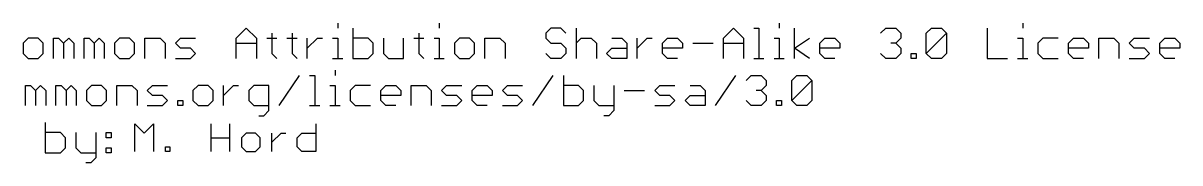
# Model space of a CAD drawing. Extents: x 0 to 134, y -27 to 47.
# Drawn here: x 71.5 to 133.7, y -27.1 to -19.6 of the extents above; entities that cross this region are included whole.
import ezdxf

# ---------------------------------------------------------------- set-up
doc = ezdxf.new("R2010")
doc.units = 0
doc.layers.add('51', color=54, linetype='CONTINUOUS')

msp = doc.modelspace()

# ---------------------------------------------------------------- linework, layer by layer
at = {"layer": '51'}
for p, q in [((82.9552, -20.4291), (83.4976, -19.8868)), ((83.4976, -19.8868), (84.0399, -20.4291)), ((88.4107, -19.6156), (88.4107, -19.8868)), ((89.231, -19.8868), (89.231, -21.5138)), ((93.8679, -19.6156), (93.8679, -19.8868)), ((99.8708, -19.8868), (99.5997, -20.158)), ((100.4131, -19.8868), (99.8708, -19.8868)), ((100.6843, -20.158), (100.4131, -19.8868)), ((101.2368, -19.8868), (101.2368, -21.5138)), ((109.1497, -20.4291), (109.6921, -19.8868)), ((109.6921, -19.8868), (110.2344, -20.4291)), ((110.7869, -19.8868), (111.0581, -19.8868)), ((111.0581, -19.8868), (111.0581, -21.5138)), ((112.1495, -19.6156), (112.1495, -19.8868)), ((112.9698, -21.5138), (112.9698, -19.8868)), ((117.6084, -20.158), (117.8795, -19.8868)), ((117.8795, -19.8868), (118.4219, -19.8868)), ((118.4219, -19.8868), (118.693, -20.158)), ((120.0641, -20.158), (120.3353, -19.8868)), ((120.3353, -19.8868), (120.8776, -19.8868)), ((120.8776, -19.8868), (121.1488, -20.158)), ((123.3384, -19.8868), (123.3384, -21.5138)), ((125.2467, -19.6156), (125.2467, -19.8868)), ((71.7663, -20.4291), (71.4951, -20.7003)), ((72.3086, -20.4291), (71.7663, -20.4291)), ((72.5798, -20.7003), (72.3086, -20.4291)), ((73.1323, -21.5138), (73.1323, -20.4291)), ((73.1323, -20.4291), (73.4035, -20.4291)), ((73.4035, -20.4291), (73.6746, -20.7003)), ((73.6746, -20.7003), (73.9458, -20.4291)), ((73.9458, -20.4291), (74.217, -20.7003)), ((74.7695, -21.5138), (74.7695, -20.4291)), ((74.7695, -20.4291), (75.0406, -20.4291)), ((75.0406, -20.4291), (75.3118, -20.7003)), ((75.3118, -20.7003), (75.5829, -20.4291)), ((75.5829, -20.4291), (75.8541, -20.7003)), ((76.6778, -20.4291), (76.4066, -20.7003)), ((77.2201, -20.4291), (76.6778, -20.4291)), ((77.4913, -20.7003), (77.2201, -20.4291)), ((78.0438, -21.5138), (78.0438, -20.4291)), ((78.0438, -20.4291), (78.8573, -20.4291)), ((78.8573, -20.4291), (79.1284, -20.7003)), ((79.6809, -20.7003), (79.9521, -20.4291)), ((79.9521, -20.4291), (80.7656, -20.4291)), ((82.9552, -21.5138), (82.9552, -20.4291)), ((84.0399, -20.4291), (84.0399, -21.5138)), ((84.5924, -20.4291), (85.1347, -20.4291)), ((84.8636, -20.158), (84.8636, -21.2426)), ((85.6838, -20.4291), (86.2262, -20.4291)), ((85.955, -20.158), (85.955, -21.2426)), ((86.7753, -21.5138), (86.7753, -20.4291)), ((86.7753, -20.9715), (87.3176, -20.4291)), ((87.3176, -20.4291), (87.5888, -20.4291)), ((88.1396, -20.4291), (88.4107, -20.4291)), ((88.4107, -20.4291), (88.4107, -21.5138)), ((90.0445, -20.4291), (89.231, -20.4291)), ((90.3157, -20.7003), (90.0445, -20.4291)), ((90.8682, -20.4291), (90.8682, -21.2426)), ((91.9528, -21.5138), (91.9528, -20.4291)), ((92.5053, -20.4291), (93.0476, -20.4291)), ((92.7765, -20.158), (92.7765, -21.2426)), ((93.5967, -20.4291), (93.8679, -20.4291)), ((93.8679, -20.4291), (93.8679, -21.5138)), ((94.9593, -20.4291), (94.6882, -20.7003)), ((95.5017, -20.4291), (94.9593, -20.4291)), ((95.7728, -20.7003), (95.5017, -20.4291)), ((96.3253, -21.5138), (96.3253, -20.4291)), ((96.3253, -20.4291), (97.1388, -20.4291)), ((97.1388, -20.4291), (97.41, -20.7003)), ((99.5997, -20.158), (99.5997, -20.4291)), ((99.5997, -20.4291), (99.8708, -20.7003)), ((101.2368, -20.7003), (101.508, -20.4291)), ((101.508, -20.4291), (102.0503, -20.4291)), ((102.0503, -20.4291), (102.3215, -20.7003)), ((103.1451, -20.4291), (103.6875, -20.4291)), ((103.6875, -20.4291), (103.9586, -20.7003)), ((104.5111, -21.5138), (104.5111, -20.4291)), ((104.5111, -20.9715), (105.0534, -20.4291)), ((105.0534, -20.4291), (105.3246, -20.4291)), ((105.8754, -20.7003), (106.1466, -20.4291)), ((106.1466, -20.4291), (106.6889, -20.4291)), ((106.6889, -20.4291), (106.9601, -20.7003)), ((109.1497, -21.5138), (109.1497, -20.4291)), ((110.2344, -20.4291), (110.2344, -21.5138)), ((111.8783, -20.4291), (112.1495, -20.4291)), ((112.1495, -20.4291), (112.1495, -21.5138)), ((112.9698, -20.9715), (113.7833, -20.4291)), ((114.3341, -20.7003), (114.6052, -20.4291)), ((114.6052, -20.4291), (115.1476, -20.4291)), ((115.1476, -20.4291), (115.4187, -20.7003)), ((118.693, -20.4291), (118.4219, -20.7003)), ((118.693, -20.158), (118.693, -20.4291)), ((120.0641, -21.2426), (120.0641, -20.158)), ((120.0641, -21.2426), (121.1488, -20.158)), ((121.1488, -20.158), (121.1488, -21.2426)), ((124.9756, -20.4291), (125.2467, -20.4291)), ((125.2467, -20.4291), (125.2467, -21.5138)), ((126.3382, -20.4291), (126.067, -20.7003)), ((127.1517, -20.4291), (126.3382, -20.4291)), ((127.7042, -20.7003), (127.9753, -20.4291)), ((127.9753, -20.4291), (128.5177, -20.4291)), ((128.5177, -20.4291), (128.7888, -20.7003)), ((129.3413, -21.5138), (129.3413, -20.4291)), ((129.3413, -20.4291), (130.1548, -20.4291)), ((130.1548, -20.4291), (130.426, -20.7003)), ((130.9785, -20.7003), (131.2496, -20.4291)), ((131.2496, -20.4291), (132.0631, -20.4291)), ((132.6156, -20.7003), (132.8868, -20.4291)), ((132.8868, -20.4291), (133.4291, -20.4291)), ((133.4291, -20.4291), (133.7003, -20.7003)), ((71.4951, -20.7003), (71.4951, -21.2426)), ((72.5798, -21.2426), (72.5798, -20.7003)), ((73.6746, -20.7003), (73.6746, -21.5138)), ((74.217, -20.7003), (74.217, -21.5138)), ((75.3118, -20.7003), (75.3118, -21.5138)), ((75.8541, -20.7003), (75.8541, -21.5138)), ((76.4066, -20.7003), (76.4066, -21.2426)), ((77.4913, -21.2426), (77.4913, -20.7003)), ((79.1284, -20.7003), (79.1284, -21.5138)), ((79.9521, -20.9715), (79.6809, -20.7003)), ((80.4944, -20.9715), (79.9521, -20.9715)), ((80.7656, -21.2426), (80.4944, -20.9715)), ((82.9552, -20.7003), (84.0399, -20.7003)), ((90.3157, -21.2426), (90.3157, -20.7003)), ((94.6882, -20.7003), (94.6882, -21.2426)), ((95.7728, -21.2426), (95.7728, -20.7003)), ((97.41, -20.7003), (97.41, -21.5138)), ((99.8708, -20.7003), (100.4131, -20.7003)), ((100.4131, -20.7003), (100.6843, -20.9715)), ((100.6843, -20.9715), (100.6843, -21.2426)), ((102.3215, -20.7003), (102.3215, -21.5138)), ((102.874, -21.2426), (103.1451, -20.9715)), ((103.1451, -20.9715), (103.9586, -20.9715)), ((103.9586, -20.7003), (103.9586, -21.5138)), ((105.8754, -21.2426), (105.8754, -20.7003)), ((106.9601, -20.9715), (105.8754, -20.9715)), ((106.9601, -20.7003), (106.9601, -20.9715)), ((107.5126, -20.7003), (108.5972, -20.7003)), ((109.1497, -20.7003), (110.2344, -20.7003)), ((113.7833, -21.5138), (112.9698, -20.9715)), ((114.3341, -21.2426), (114.3341, -20.7003)), ((115.4187, -20.9715), (114.3341, -20.9715)), ((115.4187, -20.7003), (115.4187, -20.9715)), ((118.4219, -20.7003), (118.1507, -20.7003)), ((118.4219, -20.7003), (118.693, -20.9715)), ((118.693, -20.9715), (118.693, -21.2426)), ((126.067, -20.7003), (126.067, -21.2426)), ((127.7042, -21.2426), (127.7042, -20.7003)), ((128.7888, -20.9715), (127.7042, -20.9715)), ((128.7888, -20.7003), (128.7888, -20.9715)), ((130.426, -20.7003), (130.426, -21.5138)), ((131.2496, -20.9715), (130.9785, -20.7003)), ((131.792, -20.9715), (131.2496, -20.9715)), ((132.0631, -21.2426), (131.792, -20.9715)), ((132.6156, -21.2426), (132.6156, -20.7003)), ((133.7003, -20.9715), (132.6156, -20.9715)), ((133.7003, -20.7003), (133.7003, -20.9715)), ((71.4951, -21.2426), (71.7663, -21.5138)), ((71.7663, -21.5138), (72.3086, -21.5138)), ((72.3086, -21.5138), (72.5798, -21.2426)), ((76.4066, -21.2426), (76.6778, -21.5138)), ((76.6778, -21.5138), (77.2201, -21.5138)), ((77.2201, -21.5138), (77.4913, -21.2426)), ((79.6809, -21.5138), (80.4944, -21.5138)), ((80.4944, -21.5138), (80.7656, -21.2426)), ((84.8636, -21.2426), (85.1347, -21.5138)), ((85.955, -21.2426), (86.2262, -21.5138)), ((88.1396, -21.5138), (88.6819, -21.5138)), ((89.231, -21.5138), (90.0445, -21.5138)), ((90.0445, -21.5138), (90.3157, -21.2426)), ((90.8682, -21.2426), (91.1393, -21.5138)), ((91.1393, -21.5138), (91.9528, -21.5138)), ((92.7765, -21.2426), (93.0476, -21.5138)), ((93.5967, -21.5138), (94.1391, -21.5138)), ((94.6882, -21.2426), (94.9593, -21.5138)), ((94.9593, -21.5138), (95.5017, -21.5138)), ((95.5017, -21.5138), (95.7728, -21.2426)), ((99.8708, -21.5138), (99.5997, -21.2426)), ((100.4131, -21.5138), (99.8708, -21.5138)), ((100.6843, -21.2426), (100.4131, -21.5138)), ((103.1451, -21.5138), (102.874, -21.2426)), ((103.9586, -21.5138), (103.1451, -21.5138)), ((106.1466, -21.5138), (105.8754, -21.2426)), ((106.6889, -21.5138), (106.1466, -21.5138)), ((110.7869, -21.5138), (111.3292, -21.5138)), ((111.8783, -21.5138), (112.4207, -21.5138)), ((114.6052, -21.5138), (114.3341, -21.2426)), ((115.1476, -21.5138), (114.6052, -21.5138)), ((117.8795, -21.5138), (117.6084, -21.2426)), ((118.4219, -21.5138), (117.8795, -21.5138)), ((118.693, -21.2426), (118.4219, -21.5138)), ((119.2455, -21.5138), (119.2455, -21.2426)), ((119.2455, -21.2426), (119.5167, -21.2426)), ((119.5167, -21.5138), (119.2455, -21.5138)), ((119.5167, -21.2426), (119.5167, -21.5138)), ((120.3353, -21.5138), (120.0641, -21.2426)), ((120.8776, -21.5138), (120.3353, -21.5138)), ((121.1488, -21.2426), (120.8776, -21.5138)), ((123.3384, -21.5138), (124.4231, -21.5138)), ((124.9756, -21.5138), (125.5179, -21.5138)), ((126.067, -21.2426), (126.3382, -21.5138)), ((126.3382, -21.5138), (127.1517, -21.5138)), ((127.9753, -21.5138), (127.7042, -21.2426)), ((128.5177, -21.5138), (127.9753, -21.5138)), ((130.9785, -21.5138), (131.792, -21.5138)), ((131.792, -21.5138), (132.0631, -21.2426)), ((132.8868, -21.5138), (132.6156, -21.2426)), ((133.4291, -21.5138), (132.8868, -21.5138)), ((88.2663, -22.1556), (88.2663, -22.4268)), ((71.6235, -24.0538), (71.6235, -22.9691)), ((71.6235, -22.9691), (71.8947, -22.9691)), ((71.8947, -22.9691), (72.1659, -23.2403)), ((72.1659, -23.2403), (72.437, -22.9691)), ((72.437, -22.9691), (72.7082, -23.2403)), ((73.2607, -24.0538), (73.2607, -22.9691)), ((73.2607, -22.9691), (73.5319, -22.9691)), ((73.5319, -22.9691), (73.803, -23.2403)), ((73.803, -23.2403), (74.0742, -22.9691)), ((74.0742, -22.9691), (74.3454, -23.2403)), ((75.169, -22.9691), (74.8979, -23.2403)), ((75.7114, -22.9691), (75.169, -22.9691)), ((75.9825, -23.2403), (75.7114, -22.9691)), ((76.535, -24.0538), (76.535, -22.9691)), ((76.535, -22.9691), (77.3485, -22.9691)), ((77.3485, -22.9691), (77.6197, -23.2403)), ((78.1722, -23.2403), (78.4433, -22.9691)), ((78.4433, -22.9691), (79.2568, -22.9691)), ((80.8991, -22.9691), (80.6279, -23.2403)), ((81.4414, -22.9691), (80.8991, -22.9691)), ((81.7126, -23.2403), (81.4414, -22.9691)), ((82.2651, -24.0538), (82.2651, -22.9691)), ((82.2651, -23.5115), (82.8074, -22.9691)), ((82.8074, -22.9691), (83.0786, -22.9691)), ((83.9005, -22.9691), (83.6294, -23.2403)), ((84.714, -22.9691), (83.9005, -22.9691)), ((84.714, -24.325), (84.714, -22.9691)), ((85.2665, -24.0538), (86.3512, -22.4268)), ((86.9037, -22.4268), (87.1748, -22.4268)), ((87.1748, -22.4268), (87.1748, -24.0538)), ((87.9951, -22.9691), (88.2663, -22.9691)), ((88.2663, -22.9691), (88.2663, -24.0538)), ((89.3577, -22.9691), (89.0865, -23.2403)), ((90.1712, -22.9691), (89.3577, -22.9691)), ((90.7237, -23.2403), (90.9949, -22.9691)), ((90.9949, -22.9691), (91.5372, -22.9691)), ((91.5372, -22.9691), (91.8084, -23.2403)), ((92.3609, -24.0538), (92.3609, -22.9691)), ((92.3609, -22.9691), (93.1744, -22.9691)), ((93.1744, -22.9691), (93.4455, -23.2403)), ((93.998, -23.2403), (94.2692, -22.9691)), ((94.2692, -22.9691), (95.0827, -22.9691)), ((95.6352, -23.2403), (95.9063, -22.9691)), ((95.9063, -22.9691), (96.4487, -22.9691)), ((96.4487, -22.9691), (96.7198, -23.2403)), ((97.2723, -23.2403), (97.5435, -22.9691)), ((97.5435, -22.9691), (98.357, -22.9691)), ((98.9095, -24.0538), (99.9941, -22.4268)), ((100.5466, -22.4268), (100.5466, -24.0538)), ((101.3601, -22.9691), (100.5466, -22.9691)), ((101.6313, -23.2403), (101.3601, -22.9691)), ((102.1838, -22.9691), (102.1838, -23.7826)), ((103.2685, -22.9691), (103.2685, -24.325)), ((105.4581, -23.2403), (105.7293, -22.9691)), ((105.7293, -22.9691), (106.5428, -22.9691)), ((107.3664, -22.9691), (107.9088, -22.9691)), ((107.9088, -22.9691), (108.1799, -23.2403)), ((108.7324, -24.0538), (109.8171, -22.4268)), ((110.3696, -22.698), (110.6407, -22.4268)), ((110.6407, -22.4268), (111.1831, -22.4268)), ((111.1831, -22.4268), (111.4542, -22.698)), ((111.4542, -22.9691), (111.1831, -23.2403)), ((111.4542, -22.698), (111.4542, -22.9691)), ((112.8253, -22.698), (113.0965, -22.4268)), ((112.8253, -23.7826), (112.8253, -22.698)), ((112.8253, -23.7826), (113.91, -22.698)), ((113.0965, -22.4268), (113.6388, -22.4268)), ((113.6388, -22.4268), (113.91, -22.698)), ((113.91, -22.698), (113.91, -23.7826)), ((72.1659, -23.2403), (72.1659, -24.0538)), ((72.7082, -23.2403), (72.7082, -24.0538)), ((73.803, -23.2403), (73.803, -24.0538)), ((74.3454, -23.2403), (74.3454, -24.0538)), ((74.8979, -23.2403), (74.8979, -23.7826)), ((75.9825, -23.7826), (75.9825, -23.2403)), ((77.6197, -23.2403), (77.6197, -24.0538)), ((78.4433, -23.5115), (78.1722, -23.2403)), ((78.9857, -23.5115), (78.4433, -23.5115)), ((79.2568, -23.7826), (78.9857, -23.5115)), ((80.6279, -23.2403), (80.6279, -23.7826)), ((81.7126, -23.7826), (81.7126, -23.2403)), ((83.6294, -23.2403), (83.6294, -23.7826)), ((89.0865, -23.2403), (89.0865, -23.7826)), ((90.7237, -23.7826), (90.7237, -23.2403)), ((91.8084, -23.5115), (90.7237, -23.5115)), ((91.8084, -23.2403), (91.8084, -23.5115)), ((93.4455, -23.2403), (93.4455, -24.0538)), ((94.2692, -23.5115), (93.998, -23.2403)), ((94.8115, -23.5115), (94.2692, -23.5115)), ((95.0827, -23.7826), (94.8115, -23.5115)), ((95.6352, -23.7826), (95.6352, -23.2403)), ((96.7198, -23.5115), (95.6352, -23.5115)), ((96.7198, -23.2403), (96.7198, -23.5115)), ((97.5435, -23.5115), (97.2723, -23.2403)), ((98.0858, -23.5115), (97.5435, -23.5115)), ((98.357, -23.7826), (98.0858, -23.5115)), ((101.6313, -23.7826), (101.6313, -23.2403)), ((103.821, -23.2403), (104.9056, -23.2403)), ((105.7293, -23.5115), (105.4581, -23.2403)), ((106.2716, -23.5115), (105.7293, -23.5115)), ((106.5428, -23.7826), (106.2716, -23.5115)), ((107.0953, -23.7826), (107.3664, -23.5115)), ((107.3664, -23.5115), (108.1799, -23.5115)), ((108.1799, -23.2403), (108.1799, -24.0538)), ((111.1831, -23.2403), (110.9119, -23.2403)), ((111.1831, -23.2403), (111.4542, -23.5115)), ((111.4542, -23.5115), (111.4542, -23.7826)), ((74.8979, -23.7826), (75.169, -24.0538)), ((75.169, -24.0538), (75.7114, -24.0538)), ((75.7114, -24.0538), (75.9825, -23.7826)), ((78.1722, -24.0538), (78.9857, -24.0538)), ((78.9857, -24.0538), (79.2568, -23.7826)), ((79.8093, -24.0538), (79.8093, -23.7826)), ((79.8093, -23.7826), (80.0805, -23.7826)), ((80.0805, -24.0538), (79.8093, -24.0538)), ((80.0805, -23.7826), (80.0805, -24.0538)), ((80.6279, -23.7826), (80.8991, -24.0538)), ((80.8991, -24.0538), (81.4414, -24.0538)), ((81.4414, -24.0538), (81.7126, -23.7826)), ((83.6294, -23.7826), (83.9005, -24.0538)), ((83.9005, -24.0538), (84.714, -24.0538)), ((86.9037, -24.0538), (87.446, -24.0538)), ((87.9951, -24.0538), (88.5374, -24.0538)), ((89.0865, -23.7826), (89.3577, -24.0538)), ((89.3577, -24.0538), (90.1712, -24.0538)), ((90.9949, -24.0538), (90.7237, -23.7826)), ((91.5372, -24.0538), (90.9949, -24.0538)), ((93.998, -24.0538), (94.8115, -24.0538)), ((94.8115, -24.0538), (95.0827, -23.7826)), ((95.9063, -24.0538), (95.6352, -23.7826)), ((96.4487, -24.0538), (95.9063, -24.0538)), ((97.2723, -24.0538), (98.0858, -24.0538)), ((98.0858, -24.0538), (98.357, -23.7826)), ((100.5466, -24.0538), (101.3601, -24.0538)), ((101.3601, -24.0538), (101.6313, -23.7826)), ((102.1838, -23.7826), (102.455, -24.0538)), ((102.455, -24.0538), (103.2685, -24.0538)), ((105.4581, -24.0538), (106.2716, -24.0538)), ((106.2716, -24.0538), (106.5428, -23.7826)), ((107.3664, -24.0538), (107.0953, -23.7826)), ((108.1799, -24.0538), (107.3664, -24.0538)), ((110.6407, -24.0538), (110.3696, -23.7826)), ((111.1831, -24.0538), (110.6407, -24.0538)), ((111.4542, -23.7826), (111.1831, -24.0538)), ((112.0067, -24.0538), (112.0067, -23.7826)), ((112.0067, -23.7826), (112.2779, -23.7826)), ((112.2779, -24.0538), (112.0067, -24.0538)), ((112.2779, -23.7826), (112.2779, -24.0538)), ((113.0965, -24.0538), (112.8253, -23.7826)), ((113.6388, -24.0538), (113.0965, -24.0538)), ((113.91, -23.7826), (113.6388, -24.0538)), ((84.1717, -24.5961), (84.4429, -24.5961)), ((84.4429, -24.5961), (84.714, -24.325)), ((102.9973, -24.5961), (102.7261, -24.5961)), ((103.2685, -24.325), (102.9973, -24.5961)), ((72.6849, -24.9668), (72.6849, -26.5938)), ((77.5054, -26.5303), (77.5054, -25.0304)), ((77.5054, -25.0304), (78.0053, -25.5304)), ((78.0053, -25.5304), (78.5053, -25.0304)), ((78.5053, -25.0304), (78.5053, -26.5303)), ((81.5983, -26.5303), (81.5983, -25.0304)), ((82.5982, -25.0304), (82.5982, -26.5303)), ((87.2368, -25.0304), (87.2368, -26.5303)), ((73.4984, -25.5091), (72.6849, -25.5091)), ((73.7695, -25.7803), (73.4984, -25.5091)), ((73.7695, -26.3226), (73.7695, -25.7803)), ((74.322, -25.5091), (74.322, -26.3226)), ((75.4067, -25.5091), (75.4067, -26.865)), ((75.9592, -25.5091), (76.2304, -25.5091)), ((75.9592, -25.7803), (75.9592, -25.5091)), ((76.2304, -25.7803), (75.9592, -25.7803)), ((76.2304, -25.5091), (76.2304, -25.7803)), ((81.5983, -25.7804), (82.5982, -25.7804)), ((83.4854, -25.5304), (83.2354, -25.7804)), ((83.2354, -25.7804), (83.2354, -26.2803)), ((83.9854, -25.5304), (83.4854, -25.5304)), ((84.2353, -25.7804), (83.9854, -25.5304)), ((84.2353, -26.2803), (84.2353, -25.7804)), ((84.8726, -26.5303), (84.8726, -25.5304)), ((84.8726, -26.0303), (85.3725, -25.5304)), ((85.3725, -25.5304), (85.6225, -25.5304)), ((86.2369, -25.7804), (86.4868, -25.5304)), ((86.2369, -26.2803), (86.2369, -25.7804)), ((86.4868, -25.5304), (87.2368, -25.5304)), ((72.6849, -26.5938), (73.4984, -26.5938)), ((73.4984, -26.5938), (73.7695, -26.3226)), ((74.322, -26.3226), (74.5932, -26.5938)), ((74.5932, -26.5938), (75.4067, -26.5938)), ((75.9592, -26.3226), (76.2304, -26.3226)), ((75.9592, -26.5938), (75.9592, -26.3226)), ((76.2304, -26.5938), (75.9592, -26.5938)), ((76.2304, -26.3226), (76.2304, -26.5938)), ((79.1425, -26.5303), (79.1425, -26.2803)), ((79.1425, -26.2803), (79.3925, -26.2803)), ((79.3925, -26.5303), (79.1425, -26.5303)), ((79.3925, -26.2803), (79.3925, -26.5303)), ((83.2354, -26.2803), (83.4854, -26.5303)), ((83.4854, -26.5303), (83.9854, -26.5303)), ((83.9854, -26.5303), (84.2353, -26.2803)), ((86.4868, -26.5303), (86.2369, -26.2803)), ((87.2368, -26.5303), (86.4868, -26.5303)), ((75.1355, -27.1361), (74.8644, -27.1361)), ((75.4067, -26.865), (75.1355, -27.1361))]:
    msp.add_line(p, q, dxfattribs=at)

doc.saveas('drawing.dxf')
